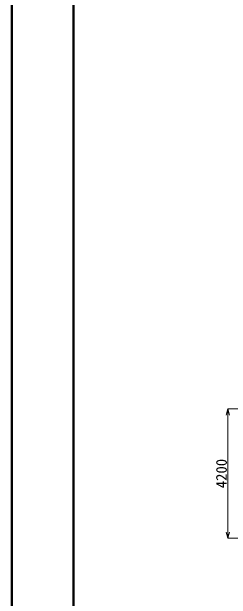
# Model space of a CAD drawing. Extents: x 0 to 319474, y 0 to 59400.
# Drawn here: x 0 to 7125, y 10642 to 29700 of the extents above; entities that cross this region are included whole.
import ezdxf

# ---------------------------------------------------------------- set-up
doc = ezdxf.new("R2010")
doc.units = 0
doc.header["$LTSCALE"] = 100
doc.layers.add('0寸法', color=7, linetype='Continuous', lineweight=5)
doc.layers.add('D-TTL', color=2, linetype='Continuous', lineweight=50)
doc.styles.add('寸法文字', font='MS Gothic.ttf')
doc.dimstyles.new('1／100', dxfattribs={"dimscale": 100, "dimtxt": 3.5, "dimasz": 2, "dimexe": 0, "dimexo": 2, "dimgap": 0.3, "dimtad": 1, "dimdec": 0, "dimzin": 1, "dimdsep": 46, "dimtxsty": '寸法文字', "dimblk": 'OPEN30', "dimcen": 2.5, "dimclrd": 256, "dimclre": 256, "dimclrt": 256, "dimadec": 0, "dimazin": 0, "dimtfac": 1, "dimtdec": 0, "dimtmove": 0, "dimatfit": 3, "dimldrblk": 'OPEN30', "dimfxl": 1, "dimlwd": -1, "dimlwe": -1, "dimarcsym": 0})

# ---------------------------------------------------------------- blocks, each defined once
blk = doc.blocks.new('_Open30')
at = {"color": 0, "linetype": 'ByBlock', "lineweight": -2}
for p, q in [((-1, 0.268), (0, 0)), ((0, 0), (-1, -0.268)), ((0, 0), (-1, 0))]:
    blk.add_line(p, q, dxfattribs=at)
blk = doc.blocks.new('*D115')
at = {"layer": '0寸法', "transparency": 16777216}
for p, q in [((9062, 16819), (7012, 16819)), ((7012, 16619), (7012, 12819)), ((9062, 12619), (7012, 12619))]:
    blk.add_line(p, q, dxfattribs=at)
at = {"layer": 'Defpoints', "color": 0, "transparency": 16777216}
for p in [(9262, 16819), (7012, 12619), (9262, 12619)]:
    blk.add_point(p, dxfattribs=at)
at = {"layer": '0寸法', "transparency": 16777216, "xscale": 200, "yscale": 200, "zscale": 200}
for p, rotation in [((7012, 16819), 90), ((7012, 12619), 270)]:
    blk.add_blockref('_Open30', p, dxfattribs=dict(at, rotation=rotation))
at = {"layer": '0寸法', "transparency": 16777216, "insert": (6807, 14719), "char_height": 350, "attachment_point": 5, "rotation": 90, "style": '寸法文字'}
blk.add_mtext('4200', dxfattribs=at)

msp = doc.modelspace()

# ---------------------------------------------------------------- linework, layer by layer
at = {"layer": 'D-TTL'}
for points in [[(0, 0), (84100, 0), (84100, 59400), (0, 59400)], [(2000, 2000), (82100, 2000), (82100, 57400), (2000, 57400)]]:
    msp.add_lwpolyline(points, close=True, dxfattribs=at)

# ---------------------------------------------------------------- dimensions: what is measured, and where the dimension line sits
at = {"layer": '0寸法'}
dim = msp.add_linear_dim(base=(7012.2, 12618.8), p1=(9262.2, 16818.8), p2=(9262.2, 12618.8), angle=90, dimstyle='1／100', override={"dimtxsty": '寸法文字'}, dxfattribs=at)
dim.commit()
dim.dimension.update_dxf_attribs({"geometry": '*D115', "text_midpoint": (6807.2, 14718.8)})

doc.saveas('drawing.dxf')
